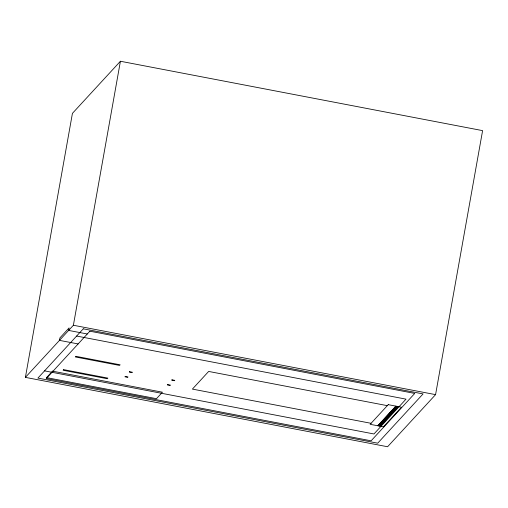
<?xml version="1.0" encoding="UTF-8"?>
<svg xmlns="http://www.w3.org/2000/svg" width="508" height="508" viewBox="0 0 508 508"><rect width="100%" height="100%" fill="white"/><g stroke="black" fill="none" stroke-linecap="round" stroke-linejoin="round"><path stroke-width="0.76" d="M25.4 377.374L72.428 113.36L120.415 61.252L482.6 130.626L435.572 394.64L387.585 446.748L25.4 377.374L73.387 325.26L120.415 61.252M73.387 325.26L435.572 394.64M87.287 333.991L68.637 330.422L69.082 327.933L59.912 337.89L59.474 340.373L78.124 343.941M76.625 336.048L406.019 399.142L373.952 433.972L44.552 370.872M387.325 405.657L208.661 371.437L192.399 389.096L371.062 423.316M83.274 328.822L37.897 378.098L377.704 443.186L423.075 393.91L83.274 328.822M52.483 371.151L46.526 377.615L156.477 398.678L162.433 392.208L52.483 371.151M89.859 331.197L46.228 378.581L371.113 440.811L414.75 393.427L89.859 331.197M63.691 369.646L63.119 370.269L107.296 378.733L107.867 378.111L63.691 369.646M75.946 356.337L75.374 356.959L119.551 365.423L120.123 364.801L75.946 356.337M125.26 376.46L124.936 376.809L127.679 377.336L127.997 376.987L125.26 376.46M129.629 371.71L129.311 372.059L132.055 372.586L132.372 372.237L129.629 371.71M167.665 384.581L167.342 384.931L170.085 385.458L170.409 385.108L167.665 384.581M172.041 379.832L171.717 380.181L174.46 380.708L174.784 380.359L172.041 379.832M388.239 404.66L370.142 424.313L377.996 425.818L396.094 406.165L388.239 404.66M378.568 424.879L377.882 425.628L380.327 426.091L381.013 425.348L378.568 424.879M379.52 423.85L378.835 424.593L381.279 425.063L381.965 424.313L379.52 423.85M380.473 422.808L379.787 423.558L382.226 424.028L382.918 423.278L380.473 422.808M381.425 421.78L380.74 422.523L383.184 422.993L383.87 422.243L381.425 421.78M382.378 420.745L381.692 421.488L384.131 421.957L384.823 421.215L382.378 420.745M383.33 419.71L382.645 420.453L385.089 420.922L385.775 420.18L383.33 419.71M384.283 418.675L383.597 419.424L386.042 419.887L386.728 419.144L384.283 418.675M385.235 417.64L384.55 418.389L386.988 418.859L387.68 418.109L385.235 417.64M386.188 416.604L385.502 417.354L387.947 417.817L388.633 417.074L386.188 416.604M387.14 415.576L386.455 416.319L388.893 416.789L389.585 416.039L387.14 415.576M388.093 414.534L387.407 415.284L389.852 415.754L390.538 415.004L388.093 414.534M389.045 413.506L388.36 414.249L390.798 414.719L391.49 413.969L389.045 413.506M389.998 412.471L389.306 413.214L391.751 413.683L392.443 412.934L389.998 412.471M390.95 411.436L390.265 412.179L392.709 412.648L393.395 411.905L390.95 411.436M391.903 410.4L391.217 411.15L393.656 411.613L394.341 410.87L391.903 410.4M392.855 409.365L392.17 410.108L394.614 410.578L395.3 409.835L392.855 409.365M393.808 408.33L393.122 409.08L395.561 409.543L396.253 408.8L393.808 408.33M394.76 407.295L394.068 408.045L396.513 408.515L397.205 407.765L394.76 407.295M395.713 406.26L395.027 407.01L397.466 407.48L398.158 406.73L395.713 406.26M396.57 406.254L378.473 425.907L383.381 426.853L401.479 407.2L396.57 406.254"/></g></svg>
